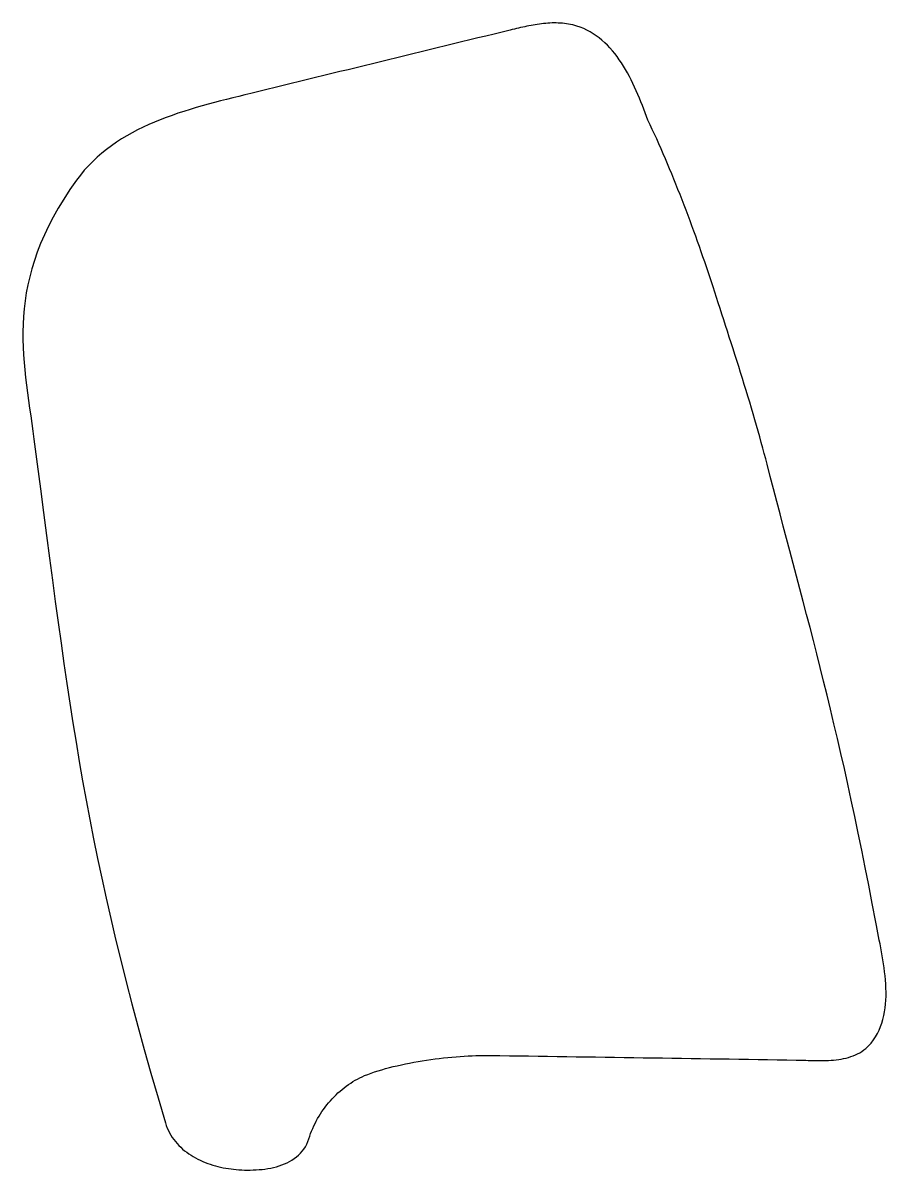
# Model space of a CAD drawing. Header units: metres. Extents: x 108.5 to 139.8, y -137.1 to -95.6.
import ezdxf

# ---------------------------------------------------------------- set-up
doc = ezdxf.new("R2010")
doc.units = ezdxf.units.M

msp = doc.modelspace()

# ---------------------------------------------------------------- linework, layer by layer
msp.add_lwpolyline([(131.150868, -99.165156), (131.102862, -99.032822), (131.053586, -98.899726), (131.00304, -98.766122), (130.951224, -98.632264), (130.897884, -98.498406), (130.84302, -98.364802), (130.786632, -98.231706), (130.728466, -98.099372), (130.668522, -97.968054), (130.606546, -97.837752), (130.542538, -97.708974), (130.476498, -97.581974), (130.408426, -97.456752), (130.337814, -97.333816), (130.264916, -97.213166), (130.189478, -97.095056), (130.1115, -96.979994), (130.030982, -96.86798), (129.94767, -96.759268), (129.861564, -96.654112), (129.77241, -96.552766), (129.680462, -96.455738), (129.585212, -96.363028), (129.486914, -96.274636), (129.385314, -96.19107), (129.280158, -96.112584), (129.1717, -96.039432), (129.059686, -95.971868), (128.943862, -95.909892), (128.824228, -95.854012), (128.700784, -95.804482), (128.57353, -95.761302), (128.500378, -95.739966), (128.426972, -95.72117), (128.353058, -95.70466), (128.27889, -95.690436), (128.204468, -95.678498), (128.129792, -95.668846), (128.055116, -95.661226), (127.980186, -95.655638), (127.905002, -95.651828), (127.829564, -95.649796), (127.754126, -95.649542), (127.678434, -95.651066), (127.602742, -95.654114), (127.52705, -95.658686), (127.451104, -95.664528), (127.375158, -95.671894), (127.299212, -95.68053), (127.223266, -95.690182), (127.14732, -95.701104), (127.071374, -95.713042), (126.995428, -95.725996), (126.919482, -95.739712), (126.84379, -95.75419), (126.768098, -95.76943), (126.69266, -95.785432), (126.617222, -95.801942), (126.542038, -95.81896), (126.466854, -95.836232), (126.391924, -95.853758), (126.317248, -95.871538), (126.242826, -95.889572), (126.168404, -95.907606), (125.875034, -95.979234), (125.581664, -96.050862), (125.288294, -96.12249), (124.994924, -96.194118), (124.701554, -96.265746), (124.408184, -96.337374), (124.114814, -96.409002), (123.821444, -96.48063), (123.528074, -96.552258), (123.234704, -96.623886), (122.941334, -96.695514), (122.647964, -96.767142), (122.354594, -96.83877), (122.061224, -96.910398), (121.767854, -96.982026), (121.474484, -97.053654), (121.181114, -97.125282), (120.887744, -97.19691), (120.594374, -97.268538), (120.301004, -97.340166), (120.007634, -97.411794), (119.714264, -97.483422), (119.420894, -97.55505), (119.127524, -97.626678), (118.834154, -97.698306), (118.540784, -97.769934), (118.247414, -97.841562), (117.954044, -97.91319), (117.660674, -97.984818), (117.367304, -98.056446), (117.073934, -98.128074), (116.780564, -98.199702), (116.563394, -98.252788), (116.344954, -98.306128), (116.125498, -98.36023), (115.90528, -98.415348), (115.684554, -98.471482), (115.463574, -98.52914), (115.242594, -98.588322), (115.021868, -98.649536), (114.80165, -98.712782), (114.582194, -98.778568), (114.363754, -98.846894), (114.146584, -98.918268), (113.931192, -98.99269), (113.717578, -99.070414), (113.505996, -99.151948), (113.2967, -99.237292), (113.089944, -99.3267), (112.886236, -99.42068), (112.685576, -99.519232), (112.488218, -99.62261), (112.29467, -99.731068), (112.104932, -99.84486), (111.919258, -99.964494), (111.738156, -100.08997), (111.561626, -100.221542), (111.390176, -100.359464), (111.223806, -100.50399), (111.063024, -100.655374), (110.90783, -100.81387), (110.758732, -100.979732), (110.61573, -101.153214), (110.479332, -101.33457), (110.239302, -101.679248), (110.018576, -102.01783), (109.816138, -102.35057), (109.63148, -102.677722), (109.464094, -102.99954), (109.313218, -103.316278), (109.17809, -103.62819), (109.057948, -103.935784), (108.952284, -104.23906), (108.860336, -104.538526), (108.781596, -104.834436), (108.715048, -105.12679), (108.660184, -105.416096), (108.616496, -105.702608), (108.582968, -105.98658), (108.559092, -106.26852), (108.54436, -106.548428), (108.537756, -106.826558), (108.538772, -107.103418), (108.5469, -107.379008), (108.561124, -107.653836), (108.580936, -107.928156), (108.605574, -108.201968), (108.63453, -108.47578), (108.667042, -108.749846), (108.702348, -109.02442), (108.73994, -109.30001), (108.779056, -109.576616), (108.818934, -109.854492), (108.858812, -110.134146), (108.898182, -110.415578), (108.936282, -110.699296), (109.055154, -111.610648), (109.170216, -112.495076), (109.281976, -113.354358), (109.390942, -114.190526), (109.497876, -115.005104), (109.603032, -115.800124), (109.707172, -116.57711), (109.811058, -117.338094), (109.914944, -118.084854), (110.019592, -118.818914), (110.125764, -119.542306), (110.233714, -120.256808), (110.344204, -120.964198), (110.457742, -121.666254), (110.57509, -122.364754), (110.696502, -123.061476), (110.82274, -123.758198), (110.954566, -124.456952), (111.092234, -125.159262), (111.236506, -125.866906), (111.38789, -126.581916), (111.547148, -127.305816), (111.714788, -128.040638), (111.891318, -128.787906), (112.077246, -129.549652), (112.273334, -130.327654), (112.48009, -131.12369), (112.698022, -131.939284), (112.927892, -132.776468), (113.170208, -133.63702), (113.425478, -134.522718), (113.69421, -135.43534), (113.724944, -135.530082), (113.759996, -135.621776), (113.799366, -135.710676), (113.842546, -135.796528), (113.889536, -135.879332), (113.940336, -135.959342), (113.994692, -136.036558), (114.05235, -136.110726), (114.11331, -136.1821), (114.177318, -136.25068), (114.244374, -136.316466), (114.314224, -136.379458), (114.386614, -136.439656), (114.461544, -136.497314), (114.53876, -136.552178), (114.618262, -136.604502), (114.699796, -136.654032), (114.783108, -136.701022), (114.868198, -136.745472), (114.955066, -136.787382), (115.043204, -136.826752), (115.132612, -136.863582), (115.22329, -136.897872), (115.314984, -136.929622), (115.40744, -136.959086), (115.500658, -136.98601), (115.594384, -137.010648), (115.688618, -137.033), (115.783106, -137.052812), (115.877848, -137.070338), (115.97259, -137.085578), (116.067078, -137.098786), (116.160042, -137.109708), (116.2558, -137.119106), (116.353844, -137.12698), (116.45392, -137.133076), (116.555774, -137.13714), (116.659152, -137.139172), (116.7638, -137.139172), (116.869464, -137.136886), (116.975636, -137.13206), (117.082062, -137.124694), (117.188488, -137.114534), (117.29466, -137.101326), (117.40007, -137.08507), (117.504718, -137.065766), (117.608096, -137.04316), (117.70995, -137.016998), (117.809772, -136.98728), (117.907562, -136.953752), (118.002812, -136.91616), (118.095522, -136.874504), (118.185184, -136.828784), (118.27129, -136.778746), (118.35384, -136.724136), (118.432326, -136.664954), (118.506748, -136.600946), (118.576598, -136.532112), (118.641368, -136.458198), (118.701058, -136.379204), (118.75516, -136.294622), (118.803674, -136.204706), (118.846092, -136.109202), (118.88216, -136.007856), (118.913148, -135.913622), (118.946676, -135.82015), (118.982744, -135.72744), (119.021352, -135.635746), (119.0625, -135.545068), (119.105934, -135.455406), (119.151654, -135.36676), (119.19966, -135.279384), (119.249952, -135.193278), (119.30253, -135.108442), (119.35714, -135.02513), (119.413782, -134.943342), (119.472456, -134.863078), (119.533162, -134.784338), (119.5959, -134.707376), (119.660416, -134.632192), (119.72671, -134.558786), (119.794782, -134.487412), (119.864632, -134.417816), (119.936006, -134.350252), (120.008904, -134.284974), (120.083326, -134.221728), (120.159272, -134.160768), (120.236742, -134.102094), (120.315482, -134.04596), (120.395492, -133.992112), (120.476772, -133.940804), (120.559322, -133.89229), (120.643142, -133.846316), (120.727978, -133.803136), (120.81383, -133.76275), (120.900698, -133.725158), (121.016014, -133.679438), (121.135902, -133.634988), (121.260108, -133.592062), (121.388378, -133.550406), (121.520458, -133.510274), (121.656094, -133.471666), (121.794778, -133.434328), (121.93651, -133.398514), (122.080782, -133.364224), (122.22734, -133.331458), (122.37593, -133.299962), (122.526298, -133.26999), (122.677936, -133.241542), (122.830844, -133.214618), (122.984514, -133.189218), (123.138692, -133.165342), (123.293378, -133.14299), (123.44781, -133.122162), (123.601988, -133.102858), (123.755658, -133.085078), (123.908312, -133.068822), (124.059696, -133.05409), (124.20981, -133.040882), (124.358146, -133.029198), (124.504196, -133.019038), (124.64796, -133.010402), (124.789184, -133.003544), (124.92736, -132.99821), (125.062234, -132.9944), (125.193552, -132.992114), (125.32106, -132.991606), (125.444504, -132.992622), (125.790452, -132.997956), (126.1364, -133.003036), (126.482348, -133.00837), (126.828296, -133.01345), (127.174244, -133.01853), (127.520192, -133.02361), (127.86614, -133.02869), (128.212088, -133.03377), (128.558036, -133.03885), (128.903984, -133.04393), (129.249932, -133.04901), (129.59588, -133.05409), (129.941828, -133.05917), (130.287776, -133.06425), (130.633724, -133.06933), (130.979672, -133.07441), (131.32562, -133.07949), (131.671568, -133.084824), (132.017516, -133.090158), (132.363464, -133.095492), (132.709412, -133.100826), (133.05536, -133.10616), (133.401308, -133.111494), (133.747256, -133.116828), (134.093204, -133.122162), (134.439152, -133.127496), (134.7851, -133.13283), (135.131048, -133.138164), (135.476996, -133.143498), (135.822944, -133.148832), (136.168892, -133.154166), (136.51484, -133.1595), (136.598406, -133.161278), (136.683496, -133.163564), (136.77011, -133.166358), (136.857994, -133.169406), (136.947148, -133.172454), (137.037318, -133.175248), (137.12825, -133.177788), (137.219944, -133.17982), (137.312146, -133.18109), (137.404602, -133.181344), (137.497312, -133.180328), (137.590276, -133.178042), (137.682986, -133.174232), (137.775442, -133.168644), (137.867644, -133.161278), (137.959338, -133.151626), (138.05027, -133.139688), (138.140186, -133.12521), (138.229086, -133.107938), (138.31697, -133.087618), (138.403584, -133.06425), (138.488674, -133.03758), (138.571986, -133.007354), (138.65352, -132.973318), (138.733276, -132.935472), (138.810746, -132.893562), (138.886184, -132.847334), (138.959082, -132.796534), (139.02944, -132.740908), (139.097004, -132.680456), (139.161774, -132.614924), (139.223496, -132.544058), (139.308332, -132.432806), (139.384786, -132.31749), (139.453112, -132.198364), (139.513564, -132.075682), (139.56665, -131.949698), (139.612624, -131.820412), (139.65174, -131.688332), (139.684506, -131.553712), (139.711176, -131.416552), (139.732004, -131.27736), (139.747244, -131.13639), (139.757404, -130.993642), (139.762738, -130.849624), (139.763754, -130.704336), (139.760452, -130.558286), (139.75334, -130.411474), (139.742926, -130.264408), (139.72921, -130.117088), (139.7127, -129.969768), (139.69365, -129.822956), (139.672568, -129.676652), (139.649454, -129.53111), (139.624816, -129.386584), (139.599162, -129.243328), (139.572492, -129.101596), (139.545314, -128.961896), (139.517882, -128.824228), (139.490704, -128.688846), (139.464034, -128.556004), (139.438126, -128.425956), (139.413234, -128.298702), (139.389866, -128.17475), (139.263374, -127.498856), (139.136882, -126.838964), (139.01039, -126.194566), (138.884152, -125.5649), (138.757914, -124.949712), (138.63193, -124.34824), (138.505946, -123.759976), (138.380216, -123.184158), (138.25474, -122.620278), (138.129264, -122.067828), (138.004042, -121.526046), (137.879074, -120.994678), (137.75436, -120.472708), (137.6299, -119.959882), (137.505694, -119.455438), (137.381996, -118.958868), (137.258552, -118.469664), (137.135362, -117.987064), (137.01268, -117.51056), (136.890252, -117.039644), (136.768332, -116.573554), (136.64692, -116.111782), (136.525762, -115.65382), (136.405112, -115.19916), (136.28497, -114.74704), (136.165336, -114.296952), (136.04621, -113.848134), (135.927592, -113.400332), (135.809736, -112.952784), (135.692388, -112.504728), (135.575548, -112.05591), (135.45947, -111.605568), (135.40994, -111.415068), (135.358632, -111.221266), (135.305546, -111.024416), (135.250936, -110.824772), (135.194548, -110.622588), (135.13689, -110.418118), (135.077708, -110.211362), (135.017256, -110.002828), (134.955788, -109.792516), (134.89305, -109.580934), (134.829296, -109.368082), (134.76478, -109.154214), (134.699502, -108.939584), (134.633462, -108.724192), (134.566914, -108.508546), (134.499858, -108.2929), (134.432548, -108.077254), (134.36473, -107.861862), (134.296912, -107.647232), (134.22884, -107.433364), (134.160768, -107.220512), (134.09295, -107.00893), (134.025386, -106.798618), (133.958076, -106.590084), (133.891274, -106.383582), (133.82498, -106.179112), (133.759194, -105.976928), (133.69417, -105.777538), (133.629908, -105.580942), (133.566662, -105.387394), (133.504432, -105.196894), (133.443218, -105.00995), (133.384798, -104.832912), (133.325362, -104.654096), (133.264656, -104.473756), (133.20268, -104.291892), (133.139688, -104.108758), (133.07568, -103.924608), (133.010656, -103.739442), (132.944616, -103.55326), (132.87756, -103.366316), (132.809488, -103.178864), (132.740654, -102.990904), (132.670804, -102.802436), (132.600192, -102.613714), (132.528818, -102.424992), (132.456682, -102.23627), (132.383784, -102.047802), (132.310378, -101.859588), (132.23621, -101.671882), (132.161534, -101.484684), (132.086096, -101.298248), (132.01015, -101.112574), (131.933696, -100.927916), (131.856734, -100.744274), (131.779264, -100.561902), (131.70154, -100.3808), (131.623308, -100.201222), (131.544822, -100.023168), (131.466082, -99.846892), (131.387088, -99.672648), (131.30784, -99.500436), (131.228338, -99.330256), (131.148582, -99.162362)])

doc.saveas('drawing.dxf')
